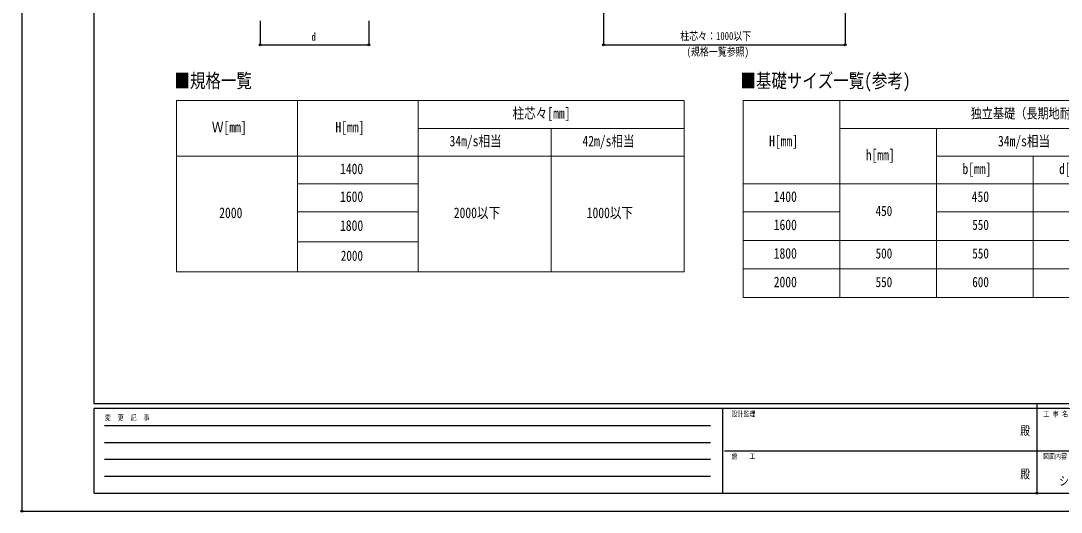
# Model space of a CAD drawing. Units: millimetres, scale not verified, with parts at other scales. Extents: x -4209 to 4205, y -2974 to 2970.
# Drawn here: x -4209 to 96, y -2974 to -940 of the extents above; entities that cross this region are included whole.
import ezdxf
from ezdxf.enums import TextEntityAlignment as Align

# ---------------------------------------------------------------- set-up
doc = ezdxf.new("R2010")
doc.units = ezdxf.units.MM
doc.header["$LTSCALE"] = 16
doc.header["$PDMODE"] = 32
doc.header["$PDSIZE"] = 8
doc.layers.add('0-1_TABLE1', color=7, linetype='Continuous', lineweight=18)
for name, color, linetype in [('0-2_USER1', 3, 'Continuous'), ('0-4_YKK_D', 6, 'Continuous'), ('0-5_YKK_ZWAK', 7, 'Continuous')]:
    doc.layers.add(name, color=color, linetype=linetype)
doc.styles.add('ＭＳ ゴシック', font='')
doc.styles.get('ＭＳ ゴシック').set_extended_font_data('MS Gothic')

msp = doc.modelspace()

# ---------------------------------------------------------------- linework, layer by layer
at = {"layer": '0-1_TABLE1'}
for p, q in [((-3564.44, -1270.3), (-1464.44, -1270.3)), ((-3564.44, -1270.3), (-3564.44, -1979.4)), ((-3064.44, -1270.3), (-3064.44, -1979.4)), ((-2564.44, -1270.3), (-2564.44, -1979.4)), ((-1464.44, -1270.3), (-1464.44, -1979.4)), ((-1220.13, -1270.3), (1179.87, -1270.3)), ((-1220.13, -1270.3), (-1220.13, -2085.27)), ((-820.13, -1270.3), (-820.13, -2085.27)), ((-2564.44, -1385.3), (-1464.44, -1385.3)), ((-2014.44, -1385.3), (-2014.44, -1979.4)), ((-820.13, -1385.3), (1179.87, -1385.3)), ((-420.13, -1385.3), (-420.13, -2085.27)), ((-3564.44, -1500.3), (-1464.44, -1500.3)), ((-420.13, -1500.3), (1179.87, -1500.3)), ((-20.13, -1500.3), (-20.13, -2085.27)), ((-3064.44, -1615.3), (-2564.44, -1615.3)), ((-1220.13, -1615.3), (1179.87, -1615.3)), ((-3064.44, -1730.3), (-2564.44, -1730.3)), ((-1220.13, -1730.3), (-820.13, -1730.3)), ((-420.13, -1730.3), (1179.87, -1730.3)), ((-1220.13, -1848.62), (1179.87, -1848.62)), ((-3064.44, -1854.85), (-2564.44, -1854.85)), ((-3564.44, -1979.4), (-1464.44, -1979.4)), ((-1220.13, -1966.94), (1179.87, -1966.94)), ((-1220.13, -2085.27), (1179.87, -2085.27))]:
    msp.add_line(p, q, dxfattribs=at)
at = {"layer": '0-4_YKK_D'}
for p, q in [((-1797.98, -840.35), (-1797.98, -1040.35)), ((-797.98, -840.35), (-797.98, -1040.35)), ((-3219, -940.35), (-3219, -1040.35)), ((-2769, -940.35), (-2769, -1040.35)), ((-3219, -1039.35), (-2769, -1039.35)), ((-1797.98, -1039.35), (-797.98, -1039.35))]:
    msp.add_line(p, q, dxfattribs=at)
for centre in [(-3219, -1039.35), (-2769, -1039.35), (-1797.98, -1039.35), (-797.98, -1039.35)]:
    msp.add_circle(centre, 4.25, dxfattribs=at)
msp.add_point((-4205, -2970), dxfattribs=at)
at = {"layer": '0-5_YKK_ZWAK'}
for p, q in [((-3904.98, -2525), (-3904.98, 2775)), ((3895.02, -2525), (-3904.98, -2525)), ((-4.98, -2525), (-4.98, -2895)), ((-1304.98, -2545), (-3904.98, -2545)), ((-3904.98, -2895), (-3904.98, -2545)), ((-1304.98, -2545), (-1304.98, -2895)), ((-4.98, -2545), (-1304.98, -2545)), ((1295.02, -2545), (-4.98, -2545)), ((-3862.48, -2615), (-1354.98, -2615)), ((-3862.48, -2685), (-1354.98, -2685)), ((-3862.48, -2755), (-1354.98, -2755)), ((-1297.48, -2720), (-4.98, -2720)), ((-4.98, -2720), (1295.02, -2720)), ((-3862.48, -2825), (-1354.98, -2825)), ((-3904.98, -2895), (-1304.98, -2895)), ((-1304.98, -2895), (-4.98, -2895)), ((-4.98, -2895), (1295.02, -2895))]:
    msp.add_line(p, q, dxfattribs=at)
msp.add_lwpolyline([(-4205, -2970), (4205, -2970), (4205, 2970), (-4205, 2970)], close=True, dxfattribs=at)
msp.add_point((-4.98, -2895), dxfattribs=at)

# ---------------------------------------------------------------- texts
at = {"layer": '0-1_TABLE1', "style": 'ＭＳ ゴシック', "width": 0.8}
for s, height, p in [('柱芯々[mm]', 43.99, (-2174.44, -1357.8)), ('独立基礎（長期地耐力：100kN/㎡)', 42.15, (-278.48, -1356.54)), ('Ｗ[mm]', 43.99, (-3418.44, -1415.3)), ('H[mm]', 43.99, (-2907.24, -1415.3)), ('34m/s相当', 43.99, (-2435.04, -1472.8)), ('42m/s相当', 43.99, (-1885.04, -1472.8)), ('H[mm]', 43.99, (-1112.93, -1472.8)), ('34m/s相当', 43.99, (-165.73, -1472.8)), ('h[mm]', 43.99, (-712.93, -1530.3)), ('1400', 43.99, (-2888.04, -1587.8)), ('b[mm]', 43.99, (-312.93, -1587.8)), ('d[mm]', 43.99, (87.07, -1587.8)), ('1600', 43.99, (-2888.04, -1702.8)), ('1400', 43.99, (-1093.73, -1702.8)), ('450', 43.99, (-274.53, -1702.8)), ('2000', 43.99, (-3388.04, -1769.85)), ('2000以下', 43.99, (-2417.44, -1769.85)), ('1000以下', 43.99, (-1867.44, -1769.85)), ('450', 42.15, (-672.25, -1760.7)), ('1600', 43.99, (-1093.73, -1819.46)), ('550', 42.15, (-272.25, -1818.2)), ('1800', 43.99, (-2888.04, -1822.57)), ('2000', 42.15, (-2884.95, -1945.87)), ('1800', 43.99, (-1093.73, -1937.78)), ('500', 42.15, (-672.25, -1936.52)), ('550', 42.15, (-272.25, -1936.52)), ('2000', 43.99, (-1093.73, -2056.11)), ('550', 42.15, (-672.25, -2054.85)), ('600', 42.15, (-272.25, -2054.85))]:
    msp.add_text(s, height=height, dxfattribs=at).set_placement(p, align=Align.BOTTOM_LEFT)
at = {"layer": '0-2_USER1', "style": 'ＭＳ ゴシック', "width": 0.8}
for s, height, p in [('■規格一覧', 58.65, (-3572.97, -1234.72)), ('■基礎サイズ一覧(参考)', 58.65, (-1231.32, -1234.72)), (' シンプレオ スクリーンフェンス YM1S型 納まり図', 36.66, (67.69, -2874.17))]:
    msp.add_text(s, height=height, dxfattribs=at).set_placement(p, align=Align.BOTTOM_LEFT)
at = {"layer": '0-4_YKK_D', "style": 'ＭＳ ゴシック', "width": 0.8}
for s, p in [('d', (-3006, -1032.35)), ('柱芯々：1000以下', (-1480.38, -1029.35)), ('(規格一覧参照)', (-1453.98, -1094.35))]:
    msp.add_text(s, height=32.99, dxfattribs=at).set_placement(p, align=Align.BOTTOM_LEFT)
at = {"layer": '0-5_YKK_ZWAK', "style": 'ＭＳ ゴシック', "width": 0.8}
for s, height, p in [('変  更  記  事', 21.99, (-3861.31, -2600)), ('設計監理', 21.99, (-1268.31, -2585)), ('工 事 名', 21.99, (21.27, -2585)), ('殿', 36.66, (-73.67, -2665.83)), ('施\u3000\u3000工', 21.99, (-1268.31, -2760)), ('図面内容', 21.99, (21.27, -2760)), ('殿', 36.66, (-73.67, -2845.83))]:
    msp.add_text(s, height=height, dxfattribs=at).set_placement(p, align=Align.BOTTOM_LEFT)

doc.saveas('drawing.dxf')
